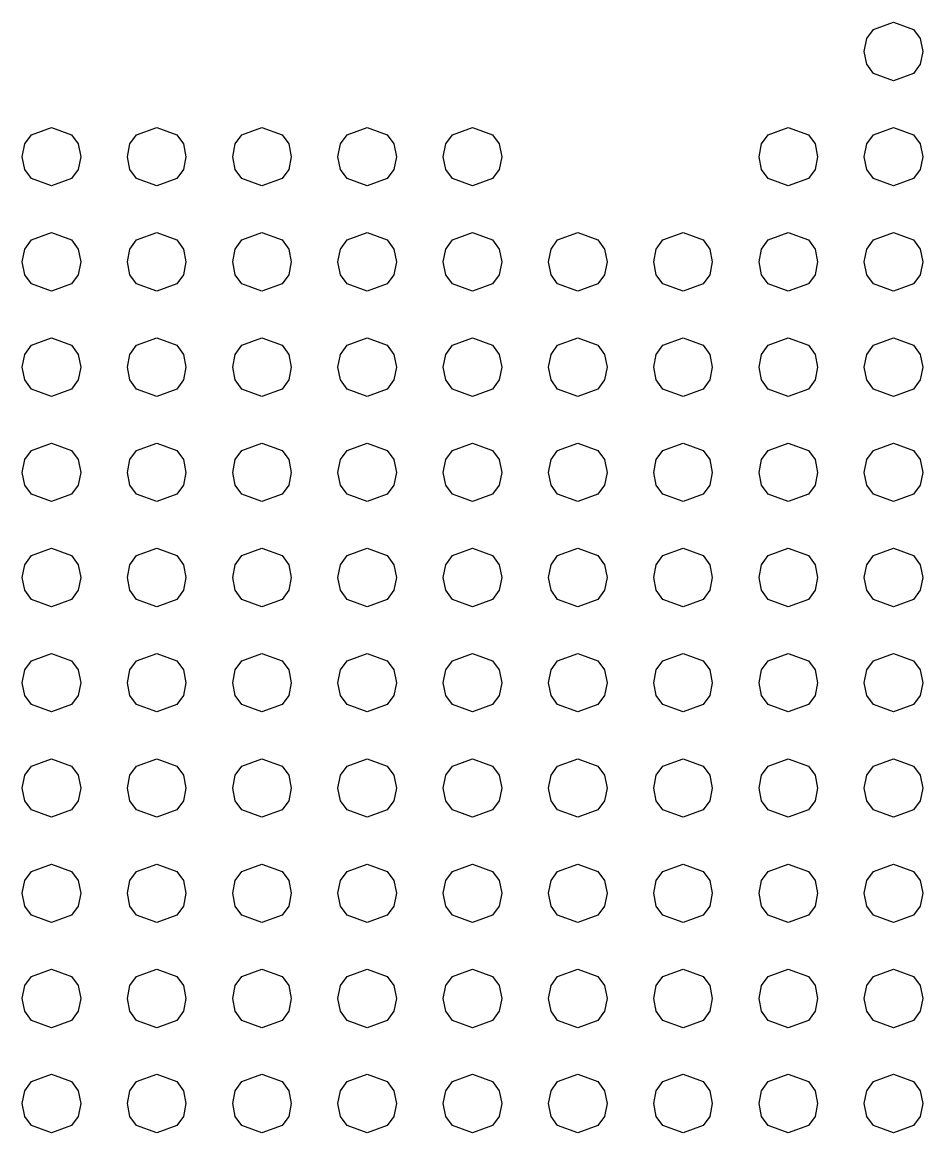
# Model space of a CAD drawing. Extents: x 46 to 166, y 67 to 145.
# Drawn here: x 78 to 105.41, y 108.43 to 142.24 of the extents above; entities that cross this region are included whole.
import ezdxf

# ---------------------------------------------------------------- set-up
doc = ezdxf.new("R2010")
doc.units = 0

msp = doc.modelspace()

# ---------------------------------------------------------------- linework, layer by layer
at = {"layer": 'Layer 1'}
for p, q in [((103.703073, 141.737586), (103.904762, 142.015862)), ((103.904762, 142.015862), (104.516785, 142.238483)), ((104.516785, 142.238483), (105.128808, 142.015862)), ((105.128808, 142.015862), (105.330497, 141.737586)), ((103.62657, 141.348), (103.703073, 141.737586)), ((105.330497, 141.737586), (105.407, 141.348)), ((103.703073, 140.958414), (103.62657, 141.348)), ((105.407, 141.348), (105.330497, 140.958414)), ((103.904762, 140.680138), (103.703073, 140.958414)), ((104.516785, 140.457517), (103.904762, 140.680138)), ((105.128808, 140.680138), (104.516785, 140.457517)), ((105.330497, 140.958414), (105.128808, 140.680138)), ((78.279062, 138.812862), (78.891085, 139.035483)), ((78.891085, 139.035483), (79.503108, 138.812862)), ((81.482362, 138.812862), (82.094385, 139.035483)), ((82.094385, 139.035483), (82.706408, 138.812862)), ((84.685562, 138.812862), (85.297585, 139.035483)), ((85.297585, 139.035483), (85.909608, 138.812862)), ((87.885962, 138.812862), (88.497985, 139.035483)), ((88.497985, 139.035483), (89.110008, 138.812862)), ((91.091962, 138.812862), (91.703985, 139.035483)), ((91.703985, 139.035483), (92.316008, 138.812862)), ((100.701762, 138.812862), (101.313785, 139.035483)), ((101.313785, 139.035483), (101.925808, 138.812862)), ((103.904762, 138.812862), (104.516785, 139.035483)), ((104.516785, 139.035483), (105.128808, 138.812862)), ((78.077373, 138.534586), (78.279062, 138.812862)), ((79.503108, 138.812862), (79.704797, 138.534586)), ((81.280673, 138.534586), (81.482362, 138.812862)), ((82.706408, 138.812862), (82.908097, 138.534586)), ((84.483873, 138.534586), (84.685562, 138.812862)), ((85.909608, 138.812862), (86.111297, 138.534586)), ((87.684273, 138.534586), (87.885962, 138.812862)), ((89.110008, 138.812862), (89.311697, 138.534586)), ((90.890273, 138.534586), (91.091962, 138.812862)), ((92.316008, 138.812862), (92.517697, 138.534586)), ((100.500073, 138.534586), (100.701762, 138.812862)), ((101.925808, 138.812862), (102.127497, 138.534586)), ((103.703073, 138.534586), (103.904762, 138.812862)), ((105.128808, 138.812862), (105.330497, 138.534586)), ((78.00087, 138.145), (78.077373, 138.534586)), ((79.704797, 138.534586), (79.7813, 138.145)), ((81.20417, 138.145), (81.280673, 138.534586)), ((82.908097, 138.534586), (82.9846, 138.145)), ((84.40737, 138.145), (84.483873, 138.534586)), ((86.111297, 138.534586), (86.1878, 138.145)), ((87.60777, 138.145), (87.684273, 138.534586)), ((89.311697, 138.534586), (89.3882, 138.145)), ((90.81377, 138.145), (90.890273, 138.534586)), ((92.517697, 138.534586), (92.5942, 138.145)), ((100.42357, 138.145), (100.500073, 138.534586)), ((102.127497, 138.534586), (102.204, 138.145)), ((103.62657, 138.145), (103.703073, 138.534586)), ((105.330497, 138.534586), (105.407, 138.145)), ((78.077373, 137.755414), (78.00087, 138.145)), ((79.7813, 138.145), (79.704797, 137.755414)), ((81.280673, 137.755414), (81.20417, 138.145)), ((82.9846, 138.145), (82.908097, 137.755414)), ((84.483873, 137.755414), (84.40737, 138.145)), ((86.1878, 138.145), (86.111297, 137.755414)), ((87.684273, 137.755414), (87.60777, 138.145)), ((89.3882, 138.145), (89.311697, 137.755414)), ((90.890273, 137.755414), (90.81377, 138.145)), ((92.5942, 138.145), (92.517697, 137.755414)), ((100.500073, 137.755414), (100.42357, 138.145)), ((102.204, 138.145), (102.127497, 137.755414)), ((103.703073, 137.755414), (103.62657, 138.145)), ((105.407, 138.145), (105.330497, 137.755414)), ((78.279062, 137.477138), (78.077373, 137.755414)), ((79.704797, 137.755414), (79.503108, 137.477138)), ((81.482362, 137.477138), (81.280673, 137.755414)), ((82.908097, 137.755414), (82.706408, 137.477138)), ((84.685562, 137.477138), (84.483873, 137.755414)), ((86.111297, 137.755414), (85.909608, 137.477138)), ((87.885962, 137.477138), (87.684273, 137.755414)), ((89.311697, 137.755414), (89.110008, 137.477138)), ((91.091962, 137.477138), (90.890273, 137.755414)), ((92.517697, 137.755414), (92.316008, 137.477138)), ((100.701762, 137.477138), (100.500073, 137.755414)), ((102.127497, 137.755414), (101.925808, 137.477138)), ((103.904762, 137.477138), (103.703073, 137.755414)), ((105.330497, 137.755414), (105.128808, 137.477138)), ((78.891085, 137.254518), (78.279062, 137.477138)), ((79.503108, 137.477138), (78.891085, 137.254518)), ((82.094385, 137.254518), (81.482362, 137.477138)), ((82.706408, 137.477138), (82.094385, 137.254518)), ((85.297585, 137.254518), (84.685562, 137.477138)), ((85.909608, 137.477138), (85.297585, 137.254518)), ((88.497985, 137.254518), (87.885962, 137.477138)), ((89.110008, 137.477138), (88.497985, 137.254518)), ((91.703985, 137.254518), (91.091962, 137.477138)), ((92.316008, 137.477138), (91.703985, 137.254518)), ((101.313785, 137.254518), (100.701762, 137.477138)), ((101.925808, 137.477138), (101.313785, 137.254518)), ((104.516785, 137.254518), (103.904762, 137.477138)), ((105.128808, 137.477138), (104.516785, 137.254518)), ((78.077373, 135.331586), (78.279062, 135.609862)), ((78.279062, 135.609862), (78.891085, 135.832483)), ((78.891085, 135.832483), (79.503108, 135.609862)), ((79.503108, 135.609862), (79.704797, 135.331586)), ((81.280673, 135.331586), (81.482362, 135.609862)), ((81.482362, 135.609862), (82.094385, 135.832483)), ((82.094385, 135.832483), (82.706408, 135.609862)), ((82.706408, 135.609862), (82.908097, 135.331586)), ((84.483873, 135.331586), (84.685562, 135.609862)), ((84.685562, 135.609862), (85.297585, 135.832483)), ((85.297585, 135.832483), (85.909608, 135.609862)), ((85.909608, 135.609862), (86.111297, 135.331586)), ((87.684273, 135.331586), (87.885962, 135.609862)), ((87.885962, 135.609862), (88.497985, 135.832483)), ((88.497985, 135.832483), (89.110008, 135.609862)), ((89.110008, 135.609862), (89.311697, 135.331586)), ((90.890273, 135.331586), (91.091962, 135.609862)), ((91.091962, 135.609862), (91.703985, 135.832483)), ((91.703985, 135.832483), (92.316008, 135.609862)), ((92.316008, 135.609862), (92.517697, 135.331586)), ((94.093473, 135.331586), (94.295162, 135.609862)), ((94.295162, 135.609862), (94.907185, 135.832483)), ((94.907185, 135.832483), (95.519208, 135.609862)), ((95.519208, 135.609862), (95.720897, 135.331586)), ((97.296773, 135.331586), (97.498462, 135.609862)), ((97.498462, 135.609862), (98.110485, 135.832483)), ((98.110485, 135.832483), (98.722508, 135.609862)), ((98.722508, 135.609862), (98.924197, 135.331586)), ((100.500073, 135.331586), (100.701762, 135.609862)), ((100.701762, 135.609862), (101.313785, 135.832483)), ((101.313785, 135.832483), (101.925808, 135.609862)), ((101.925808, 135.609862), (102.127497, 135.331586)), ((103.703073, 135.331586), (103.904762, 135.609862)), ((103.904762, 135.609862), (104.516785, 135.832483)), ((104.516785, 135.832483), (105.128808, 135.609862)), ((105.128808, 135.609862), (105.330497, 135.331586)), ((78.00087, 134.942), (78.077373, 135.331586)), ((79.704797, 135.331586), (79.7813, 134.942)), ((81.20417, 134.942), (81.280673, 135.331586)), ((82.908097, 135.331586), (82.9846, 134.942)), ((84.40737, 134.942), (84.483873, 135.331586)), ((86.111297, 135.331586), (86.1878, 134.942)), ((87.60777, 134.942), (87.684273, 135.331586)), ((89.311697, 135.331586), (89.3882, 134.942)), ((90.81377, 134.942), (90.890273, 135.331586)), ((92.517697, 135.331586), (92.5942, 134.942)), ((94.01697, 134.942), (94.093473, 135.331586)), ((95.720897, 135.331586), (95.7974, 134.942)), ((97.22027, 134.942), (97.296773, 135.331586)), ((98.924197, 135.331586), (99.0007, 134.942)), ((100.42357, 134.942), (100.500073, 135.331586)), ((102.127497, 135.331586), (102.204, 134.942)), ((103.62657, 134.942), (103.703073, 135.331586)), ((105.330497, 135.331586), (105.407, 134.942)), ((78.077373, 134.552414), (78.00087, 134.942)), ((79.7813, 134.942), (79.704797, 134.552414)), ((81.280673, 134.552414), (81.20417, 134.942)), ((82.9846, 134.942), (82.908097, 134.552414)), ((84.483873, 134.552414), (84.40737, 134.942)), ((86.1878, 134.942), (86.111297, 134.552414)), ((87.684273, 134.552414), (87.60777, 134.942)), ((89.3882, 134.942), (89.311697, 134.552414)), ((90.890273, 134.552414), (90.81377, 134.942)), ((92.5942, 134.942), (92.517697, 134.552414)), ((94.093473, 134.552414), (94.01697, 134.942)), ((95.7974, 134.942), (95.720897, 134.552414)), ((97.296773, 134.552414), (97.22027, 134.942)), ((99.0007, 134.942), (98.924197, 134.552414)), ((100.500073, 134.552414), (100.42357, 134.942)), ((102.204, 134.942), (102.127497, 134.552414)), ((103.703073, 134.552414), (103.62657, 134.942)), ((105.407, 134.942), (105.330497, 134.552414)), ((78.279062, 134.274138), (78.077373, 134.552414)), ((79.704797, 134.552414), (79.503108, 134.274138)), ((81.482362, 134.274138), (81.280673, 134.552414)), ((82.908097, 134.552414), (82.706408, 134.274138)), ((84.685562, 134.274138), (84.483873, 134.552414)), ((86.111297, 134.552414), (85.909608, 134.274138)), ((87.885962, 134.274138), (87.684273, 134.552414)), ((89.311697, 134.552414), (89.110008, 134.274138)), ((91.091962, 134.274138), (90.890273, 134.552414)), ((92.517697, 134.552414), (92.316008, 134.274138)), ((94.295162, 134.274138), (94.093473, 134.552414)), ((95.720897, 134.552414), (95.519208, 134.274138)), ((97.498462, 134.274138), (97.296773, 134.552414)), ((98.924197, 134.552414), (98.722508, 134.274138)), ((100.701762, 134.274138), (100.500073, 134.552414)), ((102.127497, 134.552414), (101.925808, 134.274138)), ((103.904762, 134.274138), (103.703073, 134.552414)), ((105.330497, 134.552414), (105.128808, 134.274138)), ((78.891085, 134.051517), (78.279062, 134.274138)), ((79.503108, 134.274138), (78.891085, 134.051517)), ((82.094385, 134.051517), (81.482362, 134.274138)), ((82.706408, 134.274138), (82.094385, 134.051517)), ((85.297585, 134.051517), (84.685562, 134.274138)), ((85.909608, 134.274138), (85.297585, 134.051517)), ((88.497985, 134.051517), (87.885962, 134.274138)), ((89.110008, 134.274138), (88.497985, 134.051517)), ((91.703985, 134.051517), (91.091962, 134.274138)), ((92.316008, 134.274138), (91.703985, 134.051517)), ((94.907185, 134.051517), (94.295162, 134.274138)), ((95.519208, 134.274138), (94.907185, 134.051517)), ((98.110485, 134.051517), (97.498462, 134.274138)), ((98.722508, 134.274138), (98.110485, 134.051517)), ((101.313785, 134.051517), (100.701762, 134.274138)), ((101.925808, 134.274138), (101.313785, 134.051517)), ((104.516785, 134.051517), (103.904762, 134.274138)), ((105.128808, 134.274138), (104.516785, 134.051517)), ((78.279062, 132.405862), (78.891085, 132.628483)), ((78.891085, 132.628483), (79.503108, 132.405862)), ((81.482362, 132.405862), (82.094385, 132.628483)), ((82.094385, 132.628483), (82.706408, 132.405862)), ((84.685562, 132.405862), (85.297585, 132.628483)), ((85.297585, 132.628483), (85.909608, 132.405862)), ((87.885962, 132.405862), (88.497985, 132.628483)), ((88.497985, 132.628483), (89.110008, 132.405862)), ((91.091962, 132.405862), (91.703985, 132.628483)), ((91.703985, 132.628483), (92.316008, 132.405862)), ((94.295162, 132.405862), (94.907185, 132.628483)), ((94.907185, 132.628483), (95.519208, 132.405862)), ((97.498462, 132.405862), (98.110485, 132.628483)), ((98.110485, 132.628483), (98.722508, 132.405862)), ((100.701762, 132.405862), (101.313785, 132.628483)), ((101.313785, 132.628483), (101.925808, 132.405862)), ((103.904762, 132.405862), (104.516785, 132.628483)), ((104.516785, 132.628483), (105.128808, 132.405862)), ((78.077373, 132.127586), (78.279062, 132.405862)), ((79.503108, 132.405862), (79.704797, 132.127586)), ((81.280673, 132.127586), (81.482362, 132.405862)), ((82.706408, 132.405862), (82.908097, 132.127586)), ((84.483873, 132.127586), (84.685562, 132.405862)), ((85.909608, 132.405862), (86.111297, 132.127586)), ((87.684273, 132.127586), (87.885962, 132.405862)), ((89.110008, 132.405862), (89.311697, 132.127586)), ((90.890273, 132.127586), (91.091962, 132.405862)), ((92.316008, 132.405862), (92.517697, 132.127586)), ((94.093473, 132.127586), (94.295162, 132.405862)), ((95.519208, 132.405862), (95.720897, 132.127586)), ((97.296773, 132.127586), (97.498462, 132.405862)), ((98.722508, 132.405862), (98.924197, 132.127586)), ((100.500073, 132.127586), (100.701762, 132.405862)), ((101.925808, 132.405862), (102.127497, 132.127586)), ((103.703073, 132.127586), (103.904762, 132.405862)), ((105.128808, 132.405862), (105.330497, 132.127586)), ((78.00087, 131.738), (78.077373, 132.127586)), ((79.704797, 132.127586), (79.7813, 131.738)), ((81.20417, 131.738), (81.280673, 132.127586)), ((82.908097, 132.127586), (82.9846, 131.738)), ((84.40737, 131.738), (84.483873, 132.127586)), ((86.111297, 132.127586), (86.1878, 131.738)), ((87.60777, 131.738), (87.684273, 132.127586)), ((89.311697, 132.127586), (89.3882, 131.738)), ((90.81377, 131.738), (90.890273, 132.127586)), ((92.517697, 132.127586), (92.5942, 131.738)), ((94.01697, 131.738), (94.093473, 132.127586)), ((95.720897, 132.127586), (95.7974, 131.738)), ((97.22027, 131.738), (97.296773, 132.127586)), ((98.924197, 132.127586), (99.0007, 131.738)), ((100.42357, 131.738), (100.500073, 132.127586)), ((102.127497, 132.127586), (102.204, 131.738)), ((103.62657, 131.738), (103.703073, 132.127586)), ((105.330497, 132.127586), (105.407, 131.738)), ((78.077373, 131.348775), (78.00087, 131.738)), ((79.7813, 131.738), (79.704797, 131.348775)), ((81.280673, 131.348775), (81.20417, 131.738)), ((82.9846, 131.738), (82.908097, 131.348775)), ((84.483873, 131.348775), (84.40737, 131.738)), ((86.1878, 131.738), (86.111297, 131.348775)), ((87.684273, 131.348775), (87.60777, 131.738)), ((89.3882, 131.738), (89.311697, 131.348775)), ((90.890273, 131.348775), (90.81377, 131.738)), ((92.5942, 131.738), (92.517697, 131.348775)), ((94.093473, 131.348775), (94.01697, 131.738)), ((95.7974, 131.738), (95.720897, 131.348775)), ((97.296773, 131.348775), (97.22027, 131.738)), ((99.0007, 131.738), (98.924197, 131.348775)), ((100.500073, 131.348775), (100.42357, 131.738)), ((102.204, 131.738), (102.127497, 131.348775)), ((103.703073, 131.348775), (103.62657, 131.738)), ((105.407, 131.738), (105.330497, 131.348775)), ((78.279062, 131.070757), (78.077373, 131.348775)), ((79.704797, 131.348775), (79.503108, 131.070757)), ((81.482362, 131.070757), (81.280673, 131.348775)), ((82.908097, 131.348775), (82.706408, 131.070757)), ((84.685562, 131.070757), (84.483873, 131.348775)), ((86.111297, 131.348775), (85.909608, 131.070757)), ((87.885962, 131.070757), (87.684273, 131.348775)), ((89.311697, 131.348775), (89.110008, 131.070757)), ((91.091962, 131.070757), (90.890273, 131.348775)), ((92.517697, 131.348775), (92.316008, 131.070757)), ((94.295162, 131.070757), (94.093473, 131.348775)), ((95.720897, 131.348775), (95.519208, 131.070757)), ((97.498462, 131.070757), (97.296773, 131.348775)), ((98.924197, 131.348775), (98.722508, 131.070757)), ((100.701762, 131.070757), (100.500073, 131.348775)), ((102.127497, 131.348775), (101.925808, 131.070757)), ((103.904762, 131.070757), (103.703073, 131.348775)), ((105.330497, 131.348775), (105.128808, 131.070757)), ((78.891085, 130.848343), (78.279062, 131.070757)), ((79.503108, 131.070757), (78.891085, 130.848343)), ((82.094385, 130.848343), (81.482362, 131.070757)), ((82.706408, 131.070757), (82.094385, 130.848343)), ((85.297585, 130.848343), (84.685562, 131.070757)), ((85.909608, 131.070757), (85.297585, 130.848343)), ((88.497985, 130.848343), (87.885962, 131.070757)), ((89.110008, 131.070757), (88.497985, 130.848343)), ((91.703985, 130.848343), (91.091962, 131.070757)), ((92.316008, 131.070757), (91.703985, 130.848343)), ((94.907185, 130.848343), (94.295162, 131.070757)), ((95.519208, 131.070757), (94.907185, 130.848343)), ((98.110485, 130.848343), (97.498462, 131.070757)), ((98.722508, 131.070757), (98.110485, 130.848343)), ((101.313785, 130.848343), (100.701762, 131.070757)), ((101.925808, 131.070757), (101.313785, 130.848343)), ((104.516785, 130.848343), (103.904762, 131.070757)), ((105.128808, 131.070757), (104.516785, 130.848343)), ((78.077373, 128.924586), (78.279062, 129.202862)), ((78.279062, 129.202862), (78.891085, 129.425482)), ((78.891085, 129.425482), (79.503108, 129.202862)), ((79.503108, 129.202862), (79.704797, 128.924586)), ((81.280673, 128.924586), (81.482362, 129.202862)), ((81.482362, 129.202862), (82.094385, 129.425482)), ((82.094385, 129.425482), (82.706408, 129.202862)), ((82.706408, 129.202862), (82.908097, 128.924586)), ((84.483873, 128.924586), (84.685562, 129.202862)), ((84.685562, 129.202862), (85.297585, 129.425482)), ((85.297585, 129.425482), (85.909608, 129.202862)), ((85.909608, 129.202862), (86.111297, 128.924586)), ((87.684273, 128.924586), (87.885962, 129.202862)), ((87.885962, 129.202862), (88.497985, 129.425482)), ((88.497985, 129.425482), (89.110008, 129.202862)), ((89.110008, 129.202862), (89.311697, 128.924586)), ((90.890273, 128.924586), (91.091962, 129.202862)), ((91.091962, 129.202862), (91.703985, 129.425482)), ((91.703985, 129.425482), (92.316008, 129.202862)), ((92.316008, 129.202862), (92.517697, 128.924586)), ((94.093473, 128.924586), (94.295162, 129.202862)), ((94.295162, 129.202862), (94.907185, 129.425482)), ((94.907185, 129.425482), (95.519208, 129.202862)), ((95.519208, 129.202862), (95.720897, 128.924586)), ((97.296773, 128.924586), (97.498462, 129.202862)), ((97.498462, 129.202862), (98.110485, 129.425482)), ((98.110485, 129.425482), (98.722508, 129.202862)), ((98.722508, 129.202862), (98.924197, 128.924586)), ((100.500073, 128.924586), (100.701762, 129.202862)), ((100.701762, 129.202862), (101.313785, 129.425482)), ((101.313785, 129.425482), (101.925808, 129.202862)), ((101.925808, 129.202862), (102.127497, 128.924586)), ((103.703073, 128.924586), (103.904762, 129.202862)), ((103.904762, 129.202862), (104.516785, 129.425482)), ((104.516785, 129.425482), (105.128808, 129.202862)), ((105.128808, 129.202862), (105.330497, 128.924586)), ((78.00087, 128.535), (78.077373, 128.924586)), ((79.704797, 128.924586), (79.7813, 128.535)), ((81.20417, 128.535), (81.280673, 128.924586)), ((82.908097, 128.924586), (82.9846, 128.535)), ((84.40737, 128.535), (84.483873, 128.924586)), ((86.111297, 128.924586), (86.1878, 128.535)), ((87.60777, 128.535), (87.684273, 128.924586)), ((89.311697, 128.924586), (89.3882, 128.535)), ((90.81377, 128.535), (90.890273, 128.924586)), ((92.517697, 128.924586), (92.5942, 128.535)), ((94.01697, 128.535), (94.093473, 128.924586)), ((95.720897, 128.924586), (95.7974, 128.535)), ((97.22027, 128.535), (97.296773, 128.924586)), ((98.924197, 128.924586), (99.0007, 128.535)), ((100.42357, 128.535), (100.500073, 128.924586)), ((102.127497, 128.924586), (102.204, 128.535)), ((103.62657, 128.535), (103.703073, 128.924586)), ((105.330497, 128.924586), (105.407, 128.535)), ((78.077373, 128.145775), (78.00087, 128.535)), ((79.7813, 128.535), (79.704797, 128.145775)), ((81.280673, 128.145775), (81.20417, 128.535)), ((82.9846, 128.535), (82.908097, 128.145775)), ((84.483873, 128.145775), (84.40737, 128.535)), ((86.1878, 128.535), (86.111297, 128.145775)), ((87.684273, 128.145775), (87.60777, 128.535)), ((89.3882, 128.535), (89.311697, 128.145775)), ((90.890273, 128.145775), (90.81377, 128.535)), ((92.5942, 128.535), (92.517697, 128.145775)), ((94.093473, 128.145775), (94.01697, 128.535)), ((95.7974, 128.535), (95.720897, 128.145775)), ((97.296773, 128.145775), (97.22027, 128.535)), ((99.0007, 128.535), (98.924197, 128.145775)), ((100.500073, 128.145775), (100.42357, 128.535)), ((102.204, 128.535), (102.127497, 128.145775)), ((103.703073, 128.145775), (103.62657, 128.535)), ((105.407, 128.535), (105.330497, 128.145775)), ((78.279062, 127.867757), (78.077373, 128.145775)), ((79.704797, 128.145775), (79.503108, 127.867757)), ((81.482362, 127.867757), (81.280673, 128.145775)), ((82.908097, 128.145775), (82.706408, 127.867757)), ((84.685562, 127.867757), (84.483873, 128.145775)), ((86.111297, 128.145775), (85.909608, 127.867757)), ((87.885962, 127.867757), (87.684273, 128.145775)), ((89.311697, 128.145775), (89.110008, 127.867757)), ((91.091962, 127.867757), (90.890273, 128.145775)), ((92.517697, 128.145775), (92.316008, 127.867757)), ((94.295162, 127.867757), (94.093473, 128.145775)), ((95.720897, 128.145775), (95.519208, 127.867757)), ((97.498462, 127.867757), (97.296773, 128.145775)), ((98.924197, 128.145775), (98.722508, 127.867757)), ((100.701762, 127.867757), (100.500073, 128.145775)), ((102.127497, 128.145775), (101.925808, 127.867757)), ((103.904762, 127.867757), (103.703073, 128.145775)), ((105.330497, 128.145775), (105.128808, 127.867757)), ((78.891085, 127.645342), (78.279062, 127.867757)), ((79.503108, 127.867757), (78.891085, 127.645342)), ((82.094385, 127.645342), (81.482362, 127.867757)), ((82.706408, 127.867757), (82.094385, 127.645342)), ((85.297585, 127.645342), (84.685562, 127.867757)), ((85.909608, 127.867757), (85.297585, 127.645342)), ((88.497985, 127.645342), (87.885962, 127.867757)), ((89.110008, 127.867757), (88.497985, 127.645342)), ((91.703985, 127.645342), (91.091962, 127.867757)), ((92.316008, 127.867757), (91.703985, 127.645342)), ((94.907185, 127.645342), (94.295162, 127.867757)), ((95.519208, 127.867757), (94.907185, 127.645342)), ((98.110485, 127.645342), (97.498462, 127.867757)), ((98.722508, 127.867757), (98.110485, 127.645342)), ((101.313785, 127.645342), (100.701762, 127.867757)), ((101.925808, 127.867757), (101.313785, 127.645342)), ((104.516785, 127.645342), (103.904762, 127.867757)), ((105.128808, 127.867757), (104.516785, 127.645342)), ((78.279062, 126.002862), (78.891085, 126.225482)), ((78.891085, 126.225482), (79.503108, 126.002862)), ((81.482362, 126.002862), (82.094385, 126.225482)), ((82.094385, 126.225482), (82.706408, 126.002862)), ((84.685562, 126.002862), (85.297585, 126.225482)), ((85.297585, 126.225482), (85.909608, 126.002862)), ((87.885962, 126.002862), (88.497985, 126.225482)), ((88.497985, 126.225482), (89.110008, 126.002862)), ((91.091962, 126.002862), (91.703985, 126.225482)), ((91.703985, 126.225482), (92.316008, 126.002862)), ((94.295162, 126.002862), (94.907185, 126.225482)), ((94.907185, 126.225482), (95.519208, 126.002862)), ((97.498462, 126.002862), (98.110485, 126.225482)), ((98.110485, 126.225482), (98.722508, 126.002862)), ((100.701762, 126.002862), (101.313785, 126.225482)), ((101.313785, 126.225482), (101.925808, 126.002862)), ((103.904762, 126.002862), (104.516785, 126.225482)), ((104.516785, 126.225482), (105.128808, 126.002862)), ((78.077373, 125.724586), (78.279062, 126.002862)), ((79.503108, 126.002862), (79.704797, 125.724586)), ((81.280673, 125.724586), (81.482362, 126.002862)), ((82.706408, 126.002862), (82.908097, 125.724586)), ((84.483873, 125.724586), (84.685562, 126.002862)), ((85.909608, 126.002862), (86.111297, 125.724586)), ((87.684273, 125.724586), (87.885962, 126.002862)), ((89.110008, 126.002862), (89.311697, 125.724586)), ((90.890273, 125.724586), (91.091962, 126.002862)), ((92.316008, 126.002862), (92.517697, 125.724586)), ((94.093473, 125.724586), (94.295162, 126.002862)), ((95.519208, 126.002862), (95.720897, 125.724586)), ((97.296773, 125.724586), (97.498462, 126.002862)), ((98.722508, 126.002862), (98.924197, 125.724586)), ((100.500073, 125.724586), (100.701762, 126.002862)), ((101.925808, 126.002862), (102.127497, 125.724586)), ((103.703073, 125.724586), (103.904762, 126.002862)), ((105.128808, 126.002862), (105.330497, 125.724586)), ((78.00087, 125.335), (78.077373, 125.724586)), ((79.704797, 125.724586), (79.7813, 125.335)), ((81.20417, 125.335), (81.280673, 125.724586)), ((82.908097, 125.724586), (82.9846, 125.335)), ((84.40737, 125.335), (84.483873, 125.724586)), ((86.111297, 125.724586), (86.1878, 125.335)), ((87.60777, 125.335), (87.684273, 125.724586)), ((89.311697, 125.724586), (89.3882, 125.335)), ((90.81377, 125.335), (90.890273, 125.724586)), ((92.517697, 125.724586), (92.5942, 125.335)), ((94.01697, 125.335), (94.093473, 125.724586)), ((95.720897, 125.724586), (95.7974, 125.335)), ((97.22027, 125.335), (97.296773, 125.724586)), ((98.924197, 125.724586), (99.0007, 125.335)), ((100.42357, 125.335), (100.500073, 125.724586)), ((102.127497, 125.724586), (102.204, 125.335)), ((103.62657, 125.335), (103.703073, 125.724586)), ((105.330497, 125.724586), (105.407, 125.335)), ((78.077373, 124.945775), (78.00087, 125.335)), ((79.7813, 125.335), (79.704797, 124.945775)), ((81.280673, 124.945775), (81.20417, 125.335)), ((82.9846, 125.335), (82.908097, 124.945775)), ((84.483873, 124.945775), (84.40737, 125.335)), ((86.1878, 125.335), (86.111297, 124.945775)), ((87.684273, 124.945775), (87.60777, 125.335)), ((89.3882, 125.335), (89.311697, 124.945775)), ((90.890273, 124.945775), (90.81377, 125.335)), ((92.5942, 125.335), (92.517697, 124.945775)), ((94.093473, 124.945775), (94.01697, 125.335)), ((95.7974, 125.335), (95.720897, 124.945775)), ((97.296773, 124.945775), (97.22027, 125.335)), ((99.0007, 125.335), (98.924197, 124.945775)), ((100.500073, 124.945775), (100.42357, 125.335)), ((102.204, 125.335), (102.127497, 124.945775)), ((103.703073, 124.945775), (103.62657, 125.335)), ((105.407, 125.335), (105.330497, 124.945775)), ((78.279062, 124.667757), (78.077373, 124.945775)), ((79.704797, 124.945775), (79.503108, 124.667757)), ((81.482362, 124.667757), (81.280673, 124.945775)), ((82.908097, 124.945775), (82.706408, 124.667757)), ((84.685562, 124.667757), (84.483873, 124.945775)), ((86.111297, 124.945775), (85.909608, 124.667757)), ((87.885962, 124.667757), (87.684273, 124.945775)), ((89.311697, 124.945775), (89.110008, 124.667757)), ((91.091962, 124.667757), (90.890273, 124.945775)), ((92.517697, 124.945775), (92.316008, 124.667757)), ((94.295162, 124.667757), (94.093473, 124.945775)), ((95.720897, 124.945775), (95.519208, 124.667757)), ((97.498462, 124.667757), (97.296773, 124.945775)), ((98.924197, 124.945775), (98.722508, 124.667757)), ((100.701762, 124.667757), (100.500073, 124.945775)), ((102.127497, 124.945775), (101.925808, 124.667757)), ((103.904762, 124.667757), (103.703073, 124.945775)), ((105.330497, 124.945775), (105.128808, 124.667757)), ((78.891085, 124.445342), (78.279062, 124.667757)), ((79.503108, 124.667757), (78.891085, 124.445342)), ((82.094385, 124.445342), (81.482362, 124.667757)), ((82.706408, 124.667757), (82.094385, 124.445342)), ((85.297585, 124.445342), (84.685562, 124.667757)), ((85.909608, 124.667757), (85.297585, 124.445342)), ((88.497985, 124.445342), (87.885962, 124.667757)), ((89.110008, 124.667757), (88.497985, 124.445342)), ((91.703985, 124.445342), (91.091962, 124.667757)), ((92.316008, 124.667757), (91.703985, 124.445342)), ((94.907185, 124.445342), (94.295162, 124.667757)), ((95.519208, 124.667757), (94.907185, 124.445342)), ((98.110485, 124.445342), (97.498462, 124.667757)), ((98.722508, 124.667757), (98.110485, 124.445342)), ((101.313785, 124.445342), (100.701762, 124.667757)), ((101.925808, 124.667757), (101.313785, 124.445342)), ((104.516785, 124.445342), (103.904762, 124.667757)), ((105.128808, 124.667757), (104.516785, 124.445342)), ((78.077373, 122.521586), (78.279062, 122.799862)), ((78.279062, 122.799862), (78.891085, 123.022482)), ((78.891085, 123.022482), (79.503108, 122.799862)), ((79.503108, 122.799862), (79.704797, 122.521586)), ((81.280673, 122.521586), (81.482362, 122.799862)), ((81.482362, 122.799862), (82.094385, 123.022482)), ((82.094385, 123.022482), (82.706408, 122.799862)), ((82.706408, 122.799862), (82.908097, 122.521586)), ((84.483873, 122.521586), (84.685562, 122.799862)), ((84.685562, 122.799862), (85.297585, 123.022482)), ((85.297585, 123.022482), (85.909608, 122.799862)), ((85.909608, 122.799862), (86.111297, 122.521586)), ((87.684273, 122.521586), (87.885962, 122.799862)), ((87.885962, 122.799862), (88.497985, 123.022482)), ((88.497985, 123.022482), (89.110008, 122.799862)), ((89.110008, 122.799862), (89.311697, 122.521586)), ((90.890273, 122.521586), (91.091962, 122.799862)), ((91.091962, 122.799862), (91.703985, 123.022482)), ((91.703985, 123.022482), (92.316008, 122.799862)), ((92.316008, 122.799862), (92.517697, 122.521586)), ((94.093473, 122.521586), (94.295162, 122.799862)), ((94.295162, 122.799862), (94.907185, 123.022482)), ((94.907185, 123.022482), (95.519208, 122.799862)), ((95.519208, 122.799862), (95.720897, 122.521586)), ((97.296773, 122.521586), (97.498462, 122.799862)), ((97.498462, 122.799862), (98.110485, 123.022482)), ((98.110485, 123.022482), (98.722508, 122.799862)), ((98.722508, 122.799862), (98.924197, 122.521586)), ((100.500073, 122.521586), (100.701762, 122.799862)), ((100.701762, 122.799862), (101.313785, 123.022482)), ((101.313785, 123.022482), (101.925808, 122.799862)), ((101.925808, 122.799862), (102.127497, 122.521586)), ((103.703073, 122.521586), (103.904762, 122.799862)), ((103.904762, 122.799862), (104.516785, 123.022482)), ((104.516785, 123.022482), (105.128808, 122.799862)), ((105.128808, 122.799862), (105.330497, 122.521586)), ((78.00087, 122.132), (78.077373, 122.521586)), ((79.704797, 122.521586), (79.7813, 122.132)), ((81.20417, 122.132), (81.280673, 122.521586)), ((82.908097, 122.521586), (82.9846, 122.132)), ((84.40737, 122.132), (84.483873, 122.521586)), ((86.111297, 122.521586), (86.1878, 122.132)), ((87.60777, 122.132), (87.684273, 122.521586)), ((89.311697, 122.521586), (89.3882, 122.132)), ((90.81377, 122.132), (90.890273, 122.521586)), ((92.517697, 122.521586), (92.5942, 122.132)), ((94.01697, 122.132), (94.093473, 122.521586)), ((95.720897, 122.521586), (95.7974, 122.132)), ((97.22027, 122.132), (97.296773, 122.521586)), ((98.924197, 122.521586), (99.0007, 122.132)), ((100.42357, 122.132), (100.500073, 122.521586)), ((102.127497, 122.521586), (102.204, 122.132)), ((103.62657, 122.132), (103.703073, 122.521586)), ((105.330497, 122.521586), (105.407, 122.132)), ((78.077373, 121.742775), (78.00087, 122.132)), ((79.7813, 122.132), (79.704797, 121.742775)), ((81.280673, 121.742775), (81.20417, 122.132)), ((82.9846, 122.132), (82.908097, 121.742775)), ((84.483873, 121.742775), (84.40737, 122.132)), ((86.1878, 122.132), (86.111297, 121.742775)), ((87.684273, 121.742775), (87.60777, 122.132)), ((89.3882, 122.132), (89.311697, 121.742775)), ((90.890273, 121.742775), (90.81377, 122.132)), ((92.5942, 122.132), (92.517697, 121.742775)), ((94.093473, 121.742775), (94.01697, 122.132)), ((95.7974, 122.132), (95.720897, 121.742775)), ((97.296773, 121.742775), (97.22027, 122.132)), ((99.0007, 122.132), (98.924197, 121.742775)), ((100.500073, 121.742775), (100.42357, 122.132)), ((102.204, 122.132), (102.127497, 121.742775)), ((103.703073, 121.742775), (103.62657, 122.132)), ((105.407, 122.132), (105.330497, 121.742775)), ((78.279062, 121.464757), (78.077373, 121.742775)), ((79.704797, 121.742775), (79.503108, 121.464757)), ((81.482362, 121.464757), (81.280673, 121.742775)), ((82.908097, 121.742775), (82.706408, 121.464757)), ((84.685562, 121.464757), (84.483873, 121.742775)), ((86.111297, 121.742775), (85.909608, 121.464757)), ((87.885962, 121.464757), (87.684273, 121.742775)), ((89.311697, 121.742775), (89.110008, 121.464757)), ((91.091962, 121.464757), (90.890273, 121.742775)), ((92.517697, 121.742775), (92.316008, 121.464757)), ((94.295162, 121.464757), (94.093473, 121.742775)), ((95.720897, 121.742775), (95.519208, 121.464757)), ((97.498462, 121.464757), (97.296773, 121.742775)), ((98.924197, 121.742775), (98.722508, 121.464757)), ((100.701762, 121.464757), (100.500073, 121.742775)), ((102.127497, 121.742775), (101.925808, 121.464757)), ((103.904762, 121.464757), (103.703073, 121.742775)), ((105.330497, 121.742775), (105.128808, 121.464757)), ((78.891085, 121.242343), (78.279062, 121.464757)), ((79.503108, 121.464757), (78.891085, 121.242343)), ((82.094385, 121.242343), (81.482362, 121.464757)), ((82.706408, 121.464757), (82.094385, 121.242343)), ((85.297585, 121.242343), (84.685562, 121.464757)), ((85.909608, 121.464757), (85.297585, 121.242343)), ((88.497985, 121.242343), (87.885962, 121.464757)), ((89.110008, 121.464757), (88.497985, 121.242343)), ((91.703985, 121.242343), (91.091962, 121.464757)), ((92.316008, 121.464757), (91.703985, 121.242343)), ((94.907185, 121.242343), (94.295162, 121.464757)), ((95.519208, 121.464757), (94.907185, 121.242343)), ((98.110485, 121.242343), (97.498462, 121.464757)), ((98.722508, 121.464757), (98.110485, 121.242343)), ((101.313785, 121.242343), (100.701762, 121.464757)), ((101.925808, 121.464757), (101.313785, 121.242343)), ((104.516785, 121.242343), (103.904762, 121.464757)), ((105.128808, 121.464757), (104.516785, 121.242343)), ((78.279062, 119.593862), (78.891085, 119.816483)), ((78.891085, 119.816483), (79.503108, 119.593862)), ((81.482362, 119.593862), (82.094385, 119.816483)), ((82.094385, 119.816483), (82.706408, 119.593862)), ((84.685562, 119.593862), (85.297585, 119.816483)), ((85.297585, 119.816483), (85.909608, 119.593862)), ((87.885962, 119.593862), (88.497985, 119.816483)), ((88.497985, 119.816483), (89.110008, 119.593862)), ((91.091962, 119.593862), (91.703985, 119.816483)), ((91.703985, 119.816483), (92.316008, 119.593862)), ((94.295162, 119.593862), (94.907185, 119.816483)), ((94.907185, 119.816483), (95.519208, 119.593862)), ((97.498462, 119.593862), (98.110485, 119.816483)), ((98.110485, 119.816483), (98.722508, 119.593862)), ((100.701762, 119.593862), (101.313785, 119.816483)), ((101.313785, 119.816483), (101.925808, 119.593862)), ((103.904762, 119.593862), (104.516785, 119.816483)), ((104.516785, 119.816483), (105.128808, 119.593862)), ((78.077373, 119.315586), (78.279062, 119.593862)), ((79.503108, 119.593862), (79.704797, 119.315586)), ((81.280673, 119.315586), (81.482362, 119.593862)), ((82.706408, 119.593862), (82.908097, 119.315586)), ((84.483873, 119.315586), (84.685562, 119.593862)), ((85.909608, 119.593862), (86.111297, 119.315586)), ((87.684273, 119.315586), (87.885962, 119.593862)), ((89.110008, 119.593862), (89.311697, 119.315586)), ((90.890273, 119.315586), (91.091962, 119.593862)), ((92.316008, 119.593862), (92.517697, 119.315586)), ((94.093473, 119.315586), (94.295162, 119.593862)), ((95.519208, 119.593862), (95.720897, 119.315586)), ((97.296773, 119.315586), (97.498462, 119.593862)), ((98.722508, 119.593862), (98.924197, 119.315586)), ((100.500073, 119.315586), (100.701762, 119.593862)), ((101.925808, 119.593862), (102.127497, 119.315586)), ((103.703073, 119.315586), (103.904762, 119.593862)), ((105.128808, 119.593862), (105.330497, 119.315586)), ((78.00087, 118.926), (78.077373, 119.315586)), ((79.704797, 119.315586), (79.7813, 118.926)), ((81.20417, 118.926), (81.280673, 119.315586)), ((82.908097, 119.315586), (82.9846, 118.926)), ((84.40737, 118.926), (84.483873, 119.315586)), ((86.111297, 119.315586), (86.1878, 118.926)), ((87.60777, 118.926), (87.684273, 119.315586)), ((89.311697, 119.315586), (89.3882, 118.926)), ((90.81377, 118.926), (90.890273, 119.315586)), ((92.517697, 119.315586), (92.5942, 118.926)), ((94.01697, 118.926), (94.093473, 119.315586)), ((95.720897, 119.315586), (95.7974, 118.926)), ((97.22027, 118.926), (97.296773, 119.315586)), ((98.924197, 119.315586), (99.0007, 118.926)), ((100.42357, 118.926), (100.500073, 119.315586)), ((102.127497, 119.315586), (102.204, 118.926)), ((103.62657, 118.926), (103.703073, 119.315586)), ((105.330497, 119.315586), (105.407, 118.926)), ((78.077373, 118.536775), (78.00087, 118.926)), ((79.7813, 118.926), (79.704797, 118.536775)), ((81.280673, 118.536775), (81.20417, 118.926)), ((82.9846, 118.926), (82.908097, 118.536775)), ((84.483873, 118.536775), (84.40737, 118.926)), ((86.1878, 118.926), (86.111297, 118.536775)), ((87.684273, 118.536775), (87.60777, 118.926)), ((89.3882, 118.926), (89.311697, 118.536775)), ((90.890273, 118.536775), (90.81377, 118.926)), ((92.5942, 118.926), (92.517697, 118.536775)), ((94.093473, 118.536775), (94.01697, 118.926)), ((95.7974, 118.926), (95.720897, 118.536775)), ((97.296773, 118.536775), (97.22027, 118.926)), ((99.0007, 118.926), (98.924197, 118.536775)), ((100.500073, 118.536775), (100.42357, 118.926)), ((102.204, 118.926), (102.127497, 118.536775)), ((103.703073, 118.536775), (103.62657, 118.926)), ((105.407, 118.926), (105.330497, 118.536775)), ((78.279062, 118.258757), (78.077373, 118.536775)), ((79.704797, 118.536775), (79.503108, 118.258757)), ((81.482362, 118.258757), (81.280673, 118.536775)), ((82.908097, 118.536775), (82.706408, 118.258757)), ((84.685562, 118.258757), (84.483873, 118.536775)), ((86.111297, 118.536775), (85.909608, 118.258757)), ((87.885962, 118.258757), (87.684273, 118.536775)), ((89.311697, 118.536775), (89.110008, 118.258757)), ((91.091962, 118.258757), (90.890273, 118.536775)), ((92.517697, 118.536775), (92.316008, 118.258757)), ((94.295162, 118.258757), (94.093473, 118.536775)), ((95.720897, 118.536775), (95.519208, 118.258757)), ((97.498462, 118.258757), (97.296773, 118.536775)), ((98.924197, 118.536775), (98.722508, 118.258757)), ((100.701762, 118.258757), (100.500073, 118.536775)), ((102.127497, 118.536775), (101.925808, 118.258757)), ((103.904762, 118.258757), (103.703073, 118.536775)), ((105.330497, 118.536775), (105.128808, 118.258757)), ((78.891085, 118.036343), (78.279062, 118.258757)), ((79.503108, 118.258757), (78.891085, 118.036343)), ((82.094385, 118.036343), (81.482362, 118.258757)), ((82.706408, 118.258757), (82.094385, 118.036343)), ((85.297585, 118.036343), (84.685562, 118.258757)), ((85.909608, 118.258757), (85.297585, 118.036343)), ((88.497985, 118.036343), (87.885962, 118.258757)), ((89.110008, 118.258757), (88.497985, 118.036343)), ((91.703985, 118.036343), (91.091962, 118.258757)), ((92.316008, 118.258757), (91.703985, 118.036343)), ((94.907185, 118.036343), (94.295162, 118.258757)), ((95.519208, 118.258757), (94.907185, 118.036343)), ((98.110485, 118.036343), (97.498462, 118.258757)), ((98.722508, 118.258757), (98.110485, 118.036343)), ((101.313785, 118.036343), (100.701762, 118.258757)), ((101.925808, 118.258757), (101.313785, 118.036343)), ((104.516785, 118.036343), (103.904762, 118.258757)), ((105.128808, 118.258757), (104.516785, 118.036343)), ((78.077373, 116.111586), (78.279062, 116.389862)), ((78.279062, 116.389862), (78.891085, 116.612482)), ((78.891085, 116.612482), (79.503108, 116.389862)), ((79.503108, 116.389862), (79.704797, 116.111586)), ((81.280673, 116.111586), (81.482362, 116.389862)), ((81.482362, 116.389862), (82.094385, 116.612482)), ((82.094385, 116.612482), (82.706408, 116.389862)), ((82.706408, 116.389862), (82.908097, 116.111586)), ((84.483873, 116.111586), (84.685562, 116.389862)), ((84.685562, 116.389862), (85.297585, 116.612482)), ((85.297585, 116.612482), (85.909608, 116.389862)), ((85.909608, 116.389862), (86.111297, 116.111586)), ((87.684273, 116.111586), (87.885962, 116.389862)), ((87.885962, 116.389862), (88.497985, 116.612482)), ((88.497985, 116.612482), (89.110008, 116.389862)), ((89.110008, 116.389862), (89.311697, 116.111586)), ((90.890273, 116.111586), (91.091962, 116.389862)), ((91.091962, 116.389862), (91.703985, 116.612482)), ((91.703985, 116.612482), (92.316008, 116.389862)), ((92.316008, 116.389862), (92.517697, 116.111586)), ((94.093473, 116.111586), (94.295162, 116.389862)), ((94.295162, 116.389862), (94.907185, 116.612482)), ((94.907185, 116.612482), (95.519208, 116.389862)), ((95.519208, 116.389862), (95.720897, 116.111586)), ((97.296773, 116.111586), (97.498462, 116.389862)), ((97.498462, 116.389862), (98.110485, 116.612482)), ((98.110485, 116.612482), (98.722508, 116.389862)), ((98.722508, 116.389862), (98.924197, 116.111586)), ((100.500073, 116.111586), (100.701762, 116.389862)), ((100.701762, 116.389862), (101.313785, 116.612482)), ((101.313785, 116.612482), (101.925808, 116.389862)), ((101.925808, 116.389862), (102.127497, 116.111586)), ((103.703073, 116.111586), (103.904762, 116.389862)), ((103.904762, 116.389862), (104.516785, 116.612482)), ((104.516785, 116.612482), (105.128808, 116.389862)), ((105.128808, 116.389862), (105.330497, 116.111586)), ((78.00087, 115.722), (78.077373, 116.111586)), ((79.704797, 116.111586), (79.7813, 115.722)), ((81.20417, 115.722), (81.280673, 116.111586)), ((82.908097, 116.111586), (82.9846, 115.722)), ((84.40737, 115.722), (84.483873, 116.111586)), ((86.111297, 116.111586), (86.1878, 115.722)), ((87.60777, 115.722), (87.684273, 116.111586)), ((89.311697, 116.111586), (89.3882, 115.722)), ((90.81377, 115.722), (90.890273, 116.111586)), ((92.517697, 116.111586), (92.5942, 115.722)), ((94.01697, 115.722), (94.093473, 116.111586)), ((95.720897, 116.111586), (95.7974, 115.722)), ((97.22027, 115.722), (97.296773, 116.111586)), ((98.924197, 116.111586), (99.0007, 115.722)), ((100.42357, 115.722), (100.500073, 116.111586)), ((102.127497, 116.111586), (102.204, 115.722)), ((103.62657, 115.722), (103.703073, 116.111586)), ((105.330497, 116.111586), (105.407, 115.722)), ((78.077373, 115.332775), (78.00087, 115.722)), ((79.7813, 115.722), (79.704797, 115.332775)), ((81.280673, 115.332775), (81.20417, 115.722)), ((82.9846, 115.722), (82.908097, 115.332775)), ((84.483873, 115.332775), (84.40737, 115.722)), ((86.1878, 115.722), (86.111297, 115.332775)), ((87.684273, 115.332775), (87.60777, 115.722)), ((89.3882, 115.722), (89.311697, 115.332775)), ((90.890273, 115.332775), (90.81377, 115.722)), ((92.5942, 115.722), (92.517697, 115.332775)), ((94.093473, 115.332775), (94.01697, 115.722)), ((95.7974, 115.722), (95.720897, 115.332775)), ((97.296773, 115.332775), (97.22027, 115.722)), ((99.0007, 115.722), (98.924197, 115.332775)), ((100.500073, 115.332775), (100.42357, 115.722)), ((102.204, 115.722), (102.127497, 115.332775)), ((103.703073, 115.332775), (103.62657, 115.722)), ((105.407, 115.722), (105.330497, 115.332775)), ((78.279062, 115.054757), (78.077373, 115.332775)), ((79.704797, 115.332775), (79.503108, 115.054757)), ((81.482362, 115.054757), (81.280673, 115.332775)), ((82.908097, 115.332775), (82.706408, 115.054757)), ((84.685562, 115.054757), (84.483873, 115.332775)), ((86.111297, 115.332775), (85.909608, 115.054757)), ((87.885962, 115.054757), (87.684273, 115.332775)), ((89.311697, 115.332775), (89.110008, 115.054757)), ((91.091962, 115.054757), (90.890273, 115.332775)), ((92.517697, 115.332775), (92.316008, 115.054757)), ((94.295162, 115.054757), (94.093473, 115.332775)), ((95.720897, 115.332775), (95.519208, 115.054757)), ((97.498462, 115.054757), (97.296773, 115.332775)), ((98.924197, 115.332775), (98.722508, 115.054757)), ((100.701762, 115.054757), (100.500073, 115.332775)), ((102.127497, 115.332775), (101.925808, 115.054757)), ((103.904762, 115.054757), (103.703073, 115.332775)), ((105.330497, 115.332775), (105.128808, 115.054757)), ((78.891085, 114.832342), (78.279062, 115.054757)), ((79.503108, 115.054757), (78.891085, 114.832342)), ((82.094385, 114.832342), (81.482362, 115.054757)), ((82.706408, 115.054757), (82.094385, 114.832342)), ((85.297585, 114.832342), (84.685562, 115.054757)), ((85.909608, 115.054757), (85.297585, 114.832342)), ((88.497985, 114.832342), (87.885962, 115.054757)), ((89.110008, 115.054757), (88.497985, 114.832342)), ((91.703985, 114.832342), (91.091962, 115.054757)), ((92.316008, 115.054757), (91.703985, 114.832342)), ((94.907185, 114.832342), (94.295162, 115.054757)), ((95.519208, 115.054757), (94.907185, 114.832342)), ((98.110485, 114.832342), (97.498462, 115.054757)), ((98.722508, 115.054757), (98.110485, 114.832342)), ((101.313785, 114.832342), (100.701762, 115.054757)), ((101.925808, 115.054757), (101.313785, 114.832342)), ((104.516785, 114.832342), (103.904762, 115.054757)), ((105.128808, 115.054757), (104.516785, 114.832342)), ((78.279062, 113.189243), (78.891085, 113.411658)), ((78.891085, 113.411658), (79.503108, 113.189243)), ((81.482362, 113.189243), (82.094385, 113.411658)), ((82.094385, 113.411658), (82.706408, 113.189243)), ((84.685562, 113.189243), (85.297585, 113.411658)), ((85.297585, 113.411658), (85.909608, 113.189243)), ((87.885962, 113.189243), (88.497985, 113.411658)), ((88.497985, 113.411658), (89.110008, 113.189243)), ((91.091962, 113.189243), (91.703985, 113.411658)), ((91.703985, 113.411658), (92.316008, 113.189243)), ((94.295162, 113.189243), (94.907185, 113.411658)), ((94.907185, 113.411658), (95.519208, 113.189243)), ((97.498462, 113.189243), (98.110485, 113.411658)), ((98.110485, 113.411658), (98.722508, 113.189243)), ((100.701762, 113.189243), (101.313785, 113.411658)), ((101.313785, 113.411658), (101.925808, 113.189243)), ((103.904762, 113.189243), (104.516785, 113.411658)), ((104.516785, 113.411658), (105.128808, 113.189243)), ((78.077373, 112.911225), (78.279062, 113.189243)), ((79.503108, 113.189243), (79.704797, 112.911225)), ((81.280673, 112.911225), (81.482362, 113.189243)), ((82.706408, 113.189243), (82.908097, 112.911225)), ((84.483873, 112.911225), (84.685562, 113.189243)), ((85.909608, 113.189243), (86.111297, 112.911225)), ((87.684273, 112.911225), (87.885962, 113.189243)), ((89.110008, 113.189243), (89.311697, 112.911225)), ((90.890273, 112.911225), (91.091962, 113.189243)), ((92.316008, 113.189243), (92.517697, 112.911225)), ((94.093473, 112.911225), (94.295162, 113.189243)), ((95.519208, 113.189243), (95.720897, 112.911225)), ((97.296773, 112.911225), (97.498462, 113.189243)), ((98.722508, 113.189243), (98.924197, 112.911225)), ((100.500073, 112.911225), (100.701762, 113.189243)), ((101.925808, 113.189243), (102.127497, 112.911225)), ((103.703073, 112.911225), (103.904762, 113.189243)), ((105.128808, 113.189243), (105.330497, 112.911225)), ((78.00087, 112.522), (78.077373, 112.911225)), ((79.704797, 112.911225), (79.7813, 112.522)), ((81.20417, 112.522), (81.280673, 112.911225)), ((82.908097, 112.911225), (82.9846, 112.522)), ((84.40737, 112.522), (84.483873, 112.911225)), ((86.111297, 112.911225), (86.1878, 112.522)), ((87.60777, 112.522), (87.684273, 112.911225)), ((89.311697, 112.911225), (89.3882, 112.522)), ((90.81377, 112.522), (90.890273, 112.911225)), ((92.517697, 112.911225), (92.5942, 112.522)), ((94.01697, 112.522), (94.093473, 112.911225)), ((95.720897, 112.911225), (95.7974, 112.522)), ((97.22027, 112.522), (97.296773, 112.911225)), ((98.924197, 112.911225), (99.0007, 112.522)), ((100.42357, 112.522), (100.500073, 112.911225)), ((102.127497, 112.911225), (102.204, 112.522)), ((103.62657, 112.522), (103.703073, 112.911225)), ((105.330497, 112.911225), (105.407, 112.522)), ((78.077373, 112.132414), (78.00087, 112.522)), ((79.7813, 112.522), (79.704797, 112.132414)), ((81.280673, 112.132414), (81.20417, 112.522)), ((82.9846, 112.522), (82.908097, 112.132414)), ((84.483873, 112.132414), (84.40737, 112.522)), ((86.1878, 112.522), (86.111297, 112.132414)), ((87.684273, 112.132414), (87.60777, 112.522)), ((89.3882, 112.522), (89.311697, 112.132414)), ((90.890273, 112.132414), (90.81377, 112.522)), ((92.5942, 112.522), (92.517697, 112.132414)), ((94.093473, 112.132414), (94.01697, 112.522)), ((95.7974, 112.522), (95.720897, 112.132414)), ((97.296773, 112.132414), (97.22027, 112.522)), ((99.0007, 112.522), (98.924197, 112.132414)), ((100.500073, 112.132414), (100.42357, 112.522)), ((102.204, 112.522), (102.127497, 112.132414)), ((103.703073, 112.132414), (103.62657, 112.522)), ((105.407, 112.522), (105.330497, 112.132414)), ((78.279062, 111.854138), (78.077373, 112.132414)), ((79.704797, 112.132414), (79.503108, 111.854138)), ((81.482362, 111.854138), (81.280673, 112.132414)), ((82.908097, 112.132414), (82.706408, 111.854138)), ((84.685562, 111.854138), (84.483873, 112.132414)), ((86.111297, 112.132414), (85.909608, 111.854138)), ((87.885962, 111.854138), (87.684273, 112.132414)), ((89.311697, 112.132414), (89.110008, 111.854138)), ((91.091962, 111.854138), (90.890273, 112.132414)), ((92.517697, 112.132414), (92.316008, 111.854138)), ((94.295162, 111.854138), (94.093473, 112.132414)), ((95.720897, 112.132414), (95.519208, 111.854138)), ((97.498462, 111.854138), (97.296773, 112.132414)), ((98.924197, 112.132414), (98.722508, 111.854138)), ((100.701762, 111.854138), (100.500073, 112.132414)), ((102.127497, 112.132414), (101.925808, 111.854138)), ((103.904762, 111.854138), (103.703073, 112.132414)), ((105.330497, 112.132414), (105.128808, 111.854138)), ((78.891085, 111.631518), (78.279062, 111.854138)), ((79.503108, 111.854138), (78.891085, 111.631518)), ((82.094385, 111.631518), (81.482362, 111.854138)), ((82.706408, 111.854138), (82.094385, 111.631518)), ((85.297585, 111.631518), (84.685562, 111.854138)), ((85.909608, 111.854138), (85.297585, 111.631518)), ((88.497985, 111.631518), (87.885962, 111.854138)), ((89.110008, 111.854138), (88.497985, 111.631518)), ((91.703985, 111.631518), (91.091962, 111.854138)), ((92.316008, 111.854138), (91.703985, 111.631518)), ((94.907185, 111.631518), (94.295162, 111.854138)), ((95.519208, 111.854138), (94.907185, 111.631518)), ((98.110485, 111.631518), (97.498462, 111.854138)), ((98.722508, 111.854138), (98.110485, 111.631518)), ((101.313785, 111.631518), (100.701762, 111.854138)), ((101.925808, 111.854138), (101.313785, 111.631518)), ((104.516785, 111.631518), (103.904762, 111.854138)), ((105.128808, 111.854138), (104.516785, 111.631518)), ((78.279062, 109.989243), (78.891085, 110.211658)), ((78.891085, 110.211658), (79.503108, 109.989243)), ((81.482362, 109.989243), (82.094385, 110.211658)), ((82.094385, 110.211658), (82.706408, 109.989243)), ((84.685562, 109.989243), (85.297585, 110.211658)), ((85.297585, 110.211658), (85.909608, 109.989243)), ((87.885962, 109.989243), (88.497985, 110.211658)), ((88.497985, 110.211658), (89.110008, 109.989243)), ((91.091962, 109.989243), (91.703985, 110.211658)), ((91.703985, 110.211658), (92.316008, 109.989243)), ((94.295162, 109.989243), (94.907185, 110.211658)), ((94.907185, 110.211658), (95.519208, 109.989243)), ((97.498462, 109.989243), (98.110485, 110.211658)), ((98.110485, 110.211658), (98.722508, 109.989243)), ((100.701762, 109.989243), (101.313785, 110.211658)), ((101.313785, 110.211658), (101.925808, 109.989243)), ((103.904762, 109.989243), (104.516785, 110.211658)), ((104.516785, 110.211658), (105.128808, 109.989243)), ((78.077373, 109.711225), (78.279062, 109.989243)), ((79.503108, 109.989243), (79.704797, 109.711225)), ((81.280673, 109.711225), (81.482362, 109.989243)), ((82.706408, 109.989243), (82.908097, 109.711225)), ((84.483873, 109.711225), (84.685562, 109.989243)), ((85.909608, 109.989243), (86.111297, 109.711225)), ((87.684273, 109.711225), (87.885962, 109.989243)), ((89.110008, 109.989243), (89.311697, 109.711225)), ((90.890273, 109.711225), (91.091962, 109.989243)), ((92.316008, 109.989243), (92.517697, 109.711225)), ((94.093473, 109.711225), (94.295162, 109.989243)), ((95.519208, 109.989243), (95.720897, 109.711225)), ((97.296773, 109.711225), (97.498462, 109.989243)), ((98.722508, 109.989243), (98.924197, 109.711225)), ((100.500073, 109.711225), (100.701762, 109.989243)), ((101.925808, 109.989243), (102.127497, 109.711225)), ((103.703073, 109.711225), (103.904762, 109.989243)), ((105.128808, 109.989243), (105.330497, 109.711225)), ((78.00087, 109.322), (78.077373, 109.711225)), ((79.704797, 109.711225), (79.7813, 109.322)), ((81.20417, 109.322), (81.280673, 109.711225)), ((82.908097, 109.711225), (82.9846, 109.322)), ((84.40737, 109.322), (84.483873, 109.711225)), ((86.111297, 109.711225), (86.1878, 109.322)), ((87.60777, 109.322), (87.684273, 109.711225)), ((89.311697, 109.711225), (89.3882, 109.322)), ((90.81377, 109.322), (90.890273, 109.711225)), ((92.517697, 109.711225), (92.5942, 109.322)), ((94.01697, 109.322), (94.093473, 109.711225)), ((95.720897, 109.711225), (95.7974, 109.322)), ((97.22027, 109.322), (97.296773, 109.711225)), ((98.924197, 109.711225), (99.0007, 109.322)), ((100.42357, 109.322), (100.500073, 109.711225)), ((102.127497, 109.711225), (102.204, 109.322)), ((103.62657, 109.322), (103.703073, 109.711225)), ((105.330497, 109.711225), (105.407, 109.322)), ((78.077373, 108.932414), (78.00087, 109.322)), ((79.7813, 109.322), (79.704797, 108.932414)), ((81.280673, 108.932414), (81.20417, 109.322)), ((82.9846, 109.322), (82.908097, 108.932414)), ((84.483873, 108.932414), (84.40737, 109.322)), ((86.1878, 109.322), (86.111297, 108.932414)), ((87.684273, 108.932414), (87.60777, 109.322)), ((89.3882, 109.322), (89.311697, 108.932414)), ((90.890273, 108.932414), (90.81377, 109.322)), ((92.5942, 109.322), (92.517697, 108.932414)), ((94.093473, 108.932414), (94.01697, 109.322)), ((95.7974, 109.322), (95.720897, 108.932414)), ((97.296773, 108.932414), (97.22027, 109.322)), ((99.0007, 109.322), (98.924197, 108.932414)), ((100.500073, 108.932414), (100.42357, 109.322)), ((102.204, 109.322), (102.127497, 108.932414)), ((103.703073, 108.932414), (103.62657, 109.322)), ((105.407, 109.322), (105.330497, 108.932414)), ((78.279062, 108.654138), (78.077373, 108.932414)), ((79.704797, 108.932414), (79.503108, 108.654138)), ((81.482362, 108.654138), (81.280673, 108.932414)), ((82.908097, 108.932414), (82.706408, 108.654138)), ((84.685562, 108.654138), (84.483873, 108.932414)), ((86.111297, 108.932414), (85.909608, 108.654138)), ((87.885962, 108.654138), (87.684273, 108.932414)), ((89.311697, 108.932414), (89.110008, 108.654138)), ((91.091962, 108.654138), (90.890273, 108.932414)), ((92.517697, 108.932414), (92.316008, 108.654138)), ((94.295162, 108.654138), (94.093473, 108.932414)), ((95.720897, 108.932414), (95.519208, 108.654138)), ((97.498462, 108.654138), (97.296773, 108.932414)), ((98.924197, 108.932414), (98.722508, 108.654138)), ((100.701762, 108.654138), (100.500073, 108.932414)), ((102.127497, 108.932414), (101.925808, 108.654138)), ((103.904762, 108.654138), (103.703073, 108.932414)), ((105.330497, 108.932414), (105.128808, 108.654138)), ((78.891085, 108.431518), (78.279062, 108.654138)), ((79.503108, 108.654138), (78.891085, 108.431518)), ((82.094385, 108.431518), (81.482362, 108.654138)), ((82.706408, 108.654138), (82.094385, 108.431518)), ((85.297585, 108.431518), (84.685562, 108.654138)), ((85.909608, 108.654138), (85.297585, 108.431518)), ((88.497985, 108.431518), (87.885962, 108.654138)), ((89.110008, 108.654138), (88.497985, 108.431518)), ((91.703985, 108.431518), (91.091962, 108.654138)), ((92.316008, 108.654138), (91.703985, 108.431518)), ((94.907185, 108.431518), (94.295162, 108.654138)), ((95.519208, 108.654138), (94.907185, 108.431518)), ((98.110485, 108.431518), (97.498462, 108.654138)), ((98.722508, 108.654138), (98.110485, 108.431518)), ((101.313785, 108.431518), (100.701762, 108.654138)), ((101.925808, 108.654138), (101.313785, 108.431518)), ((104.516785, 108.431518), (103.904762, 108.654138)), ((105.128808, 108.654138), (104.516785, 108.431518))]:
    msp.add_line(p, q, dxfattribs=at)

doc.saveas('drawing.dxf')
